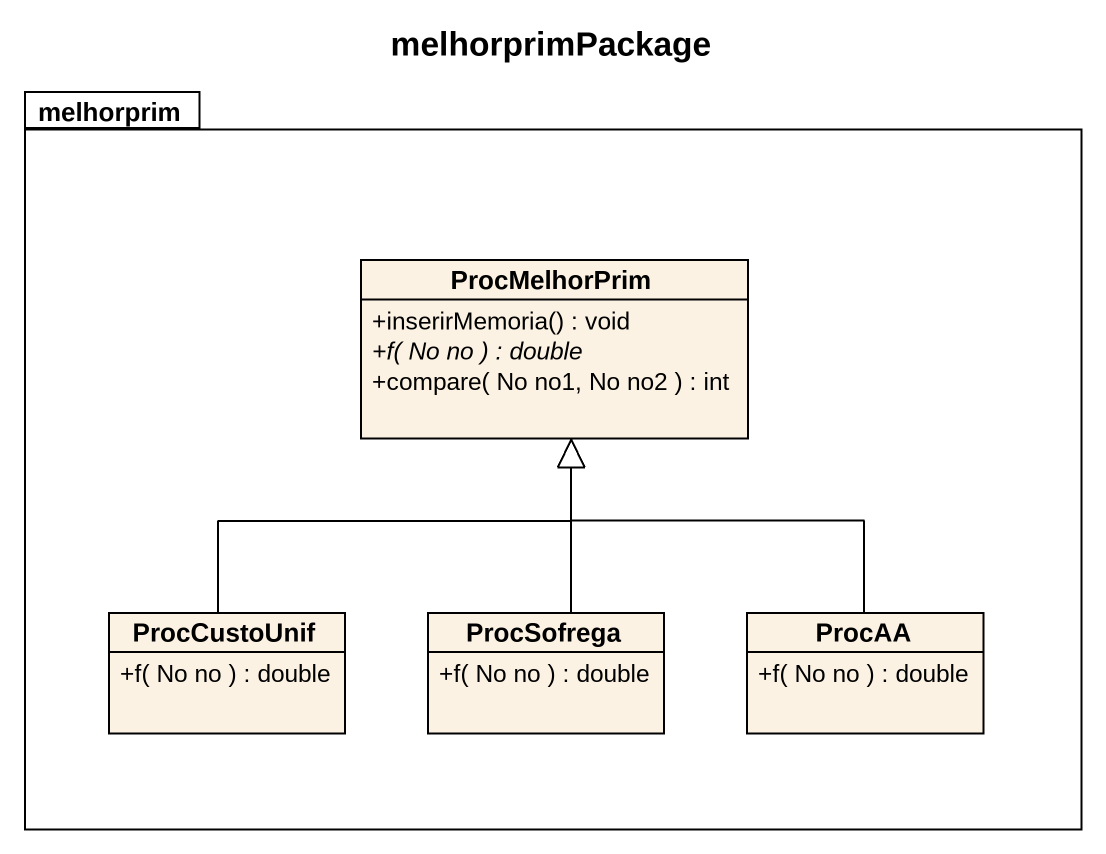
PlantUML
@startuml
title melhorprimPackage
hide circle
hide empty members
skinparam classAttributeIconSize 0
package melhorprim {
  class ProcMelhorPrim {
    +inserirMemoria() : void
    {abstract} +f( No no ) : double
    +compare( No no1, No no2 ) : int
  }
  class ProcCustoUnif {
    +f( No no ) : double
  }
  class ProcSofrega {
    +f( No no ) : double
  }
  class ProcAA {
    +f( No no ) : double
  }
}
ProcCustoUnif -up-|> ProcMelhorPrim
ProcSofrega -up-|> ProcMelhorPrim
ProcAA -up-|> ProcMelhorPrim
@enduml
